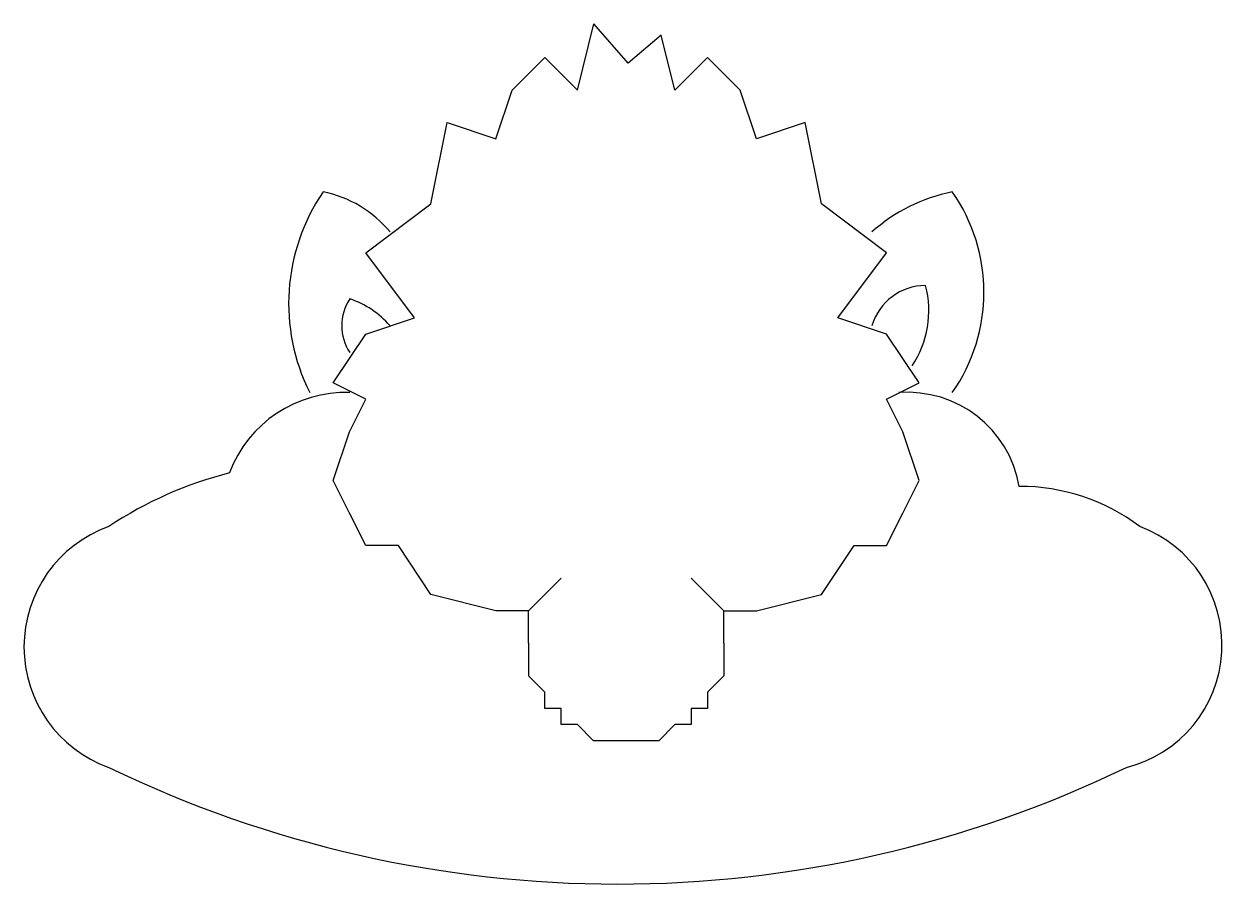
# Model space of a CAD drawing. Extents: x -44.7 to 0, y 0.1 to 32.2.
import ezdxf

# ---------------------------------------------------------------- set-up
doc = ezdxf.new("R2010")
doc.units = 0
doc.header["$LTSCALE"] = 25
doc.header["$MEASUREMENT"] = 0
doc.layers.get('0').update_dxf_attribs({"linetype": 'CONTINUOUS'})

msp = doc.modelspace()

# ---------------------------------------------------------------- linework, layer by layer
at = {"color": 0, "linetype": 'ByBlock'}
for p, q in [((-24.081, 29.711), (-23.464, 32.179)), ((-22.178, 30.709), (-23.464, 32.179)), ((-20.948, 31.764), (-22.178, 30.709)), ((-20.435, 29.711), (-20.948, 31.764)), ((-26.512, 29.711), (-25.297, 30.926)), ((-25.297, 30.926), (-24.081, 29.711)), ((-19.219, 30.926), (-20.435, 29.711)), ((-18.004, 29.711), (-19.219, 30.926)), ((-27.12, 27.888), (-26.512, 29.711)), ((-17.396, 27.888), (-18.004, 29.711)), ((-29.551, 25.457), (-28.943, 28.495)), ((-28.943, 28.495), (-27.12, 27.888)), ((-15.573, 28.495), (-17.396, 27.888)), ((-14.965, 25.457), (-15.573, 28.495)), ((-31.982, 23.633), (-29.551, 25.457)), ((-12.534, 23.633), (-14.965, 25.457)), ((-30.159, 21.202), (-31.982, 23.633)), ((-14.357, 21.202), (-12.534, 23.633)), ((-31.982, 20.595), (-30.159, 21.202)), ((-12.534, 20.595), (-14.357, 21.202)), ((-33.197, 18.771), (-31.982, 20.595)), ((-11.318, 18.771), (-12.534, 20.595)), ((-31.982, 18.164), (-33.197, 18.771)), ((-12.534, 18.164), (-11.318, 18.771)), ((-32.59, 16.948), (-31.982, 18.164)), ((-11.926, 16.948), (-12.534, 18.164)), ((-33.197, 15.125), (-32.59, 16.948)), ((-11.318, 15.125), (-11.926, 16.948)), ((-32.59, 13.909), (-33.197, 15.125)), ((-11.926, 13.909), (-11.318, 15.125)), ((-31.982, 12.694), (-32.59, 13.909)), ((-12.534, 12.694), (-11.926, 13.909)), ((-30.766, 12.694), (-31.982, 12.694)), ((-29.551, 10.871), (-30.766, 12.694)), ((-14.965, 10.871), (-13.749, 12.694)), ((-13.749, 12.694), (-12.534, 12.694)), ((-25.904, 10.263), (-24.689, 11.478)), ((-24.689, 11.478), (-24.689, 11.478)), ((-18.611, 10.263), (-19.827, 11.478)), ((-19.827, 11.478), (-19.827, 11.478)), ((-27.12, 10.263), (-29.551, 10.871)), ((-17.396, 10.263), (-14.965, 10.871)), ((-25.904, 10.263), (-27.12, 10.263)), ((-25.904, 9.047), (-25.904, 10.263)), ((-18.611, 9.047), (-18.611, 10.263)), ((-18.611, 10.263), (-17.396, 10.263)), ((-25.904, 9.047), (-25.904, 7.832)), ((-18.611, 9.047), (-18.611, 7.832)), ((-25.297, 7.224), (-25.904, 7.832)), ((-18.611, 7.832), (-19.219, 7.224)), ((-25.297, 6.616), (-25.297, 7.224)), ((-19.219, 7.224), (-19.219, 6.616)), ((-24.689, 6.616), (-25.297, 6.616)), ((-24.689, 6.009), (-24.689, 6.616)), ((-19.219, 6.616), (-19.827, 6.616)), ((-19.827, 6.616), (-19.827, 6.009)), ((-24.081, 6.009), (-24.689, 6.009)), ((-23.473, 5.401), (-24.081, 6.009)), ((-20.435, 6.009), (-21.042, 5.401)), ((-19.827, 6.009), (-20.435, 6.009)), ((-22.258, 5.401), (-23.473, 5.401)), ((-21.65, 5.401), (-22.258, 5.401)), ((-21.042, 5.401), (-21.65, 5.401))]:
    msp.add_line(p, q, dxfattribs=at)
for centre, radius, start, end in [((-27.431, 21.733), 7.432, 145.8068, 206.5651), ((-34.428, 21.659), 4.334, 39.3824, 78.6901), ((-8.828, 19.659), 6.374, 101.3099, 131.8202), ((-15.435, 22.159), 6.539, 325.008, 34.992), ((-11.078, 20.326), 2.083, 90, 163.7398), ((-14.661, 21.465), 3.706, 326.3099, 14.7654), ((-31.078, 20.909), 1.803, 146.3099, 213.6901), ((-33.661, 18.659), 3.426, 41.0548, 71.5651), ((-32.744, 13.784), 4.628, 87.9362, 159.444), ((-11.753, 14.184), 4.237, 9.8513, 94.3987), ((-33.494, 1.284), 14.572, 104.2349, 123.6901), ((-7.578, 7.409), 7.5, 53.1301, 90), ((-39.971, 8.909), 4.778, 109.6538, 250.3462), ((-4.722, 8.987), 4.718, 284.0362, 69.6041), ((-22.578, 43.676), 43.622, 244.179, 295.821)]:
    msp.add_arc(centre, radius, start, end, dxfattribs=at)

doc.saveas('drawing.dxf')
